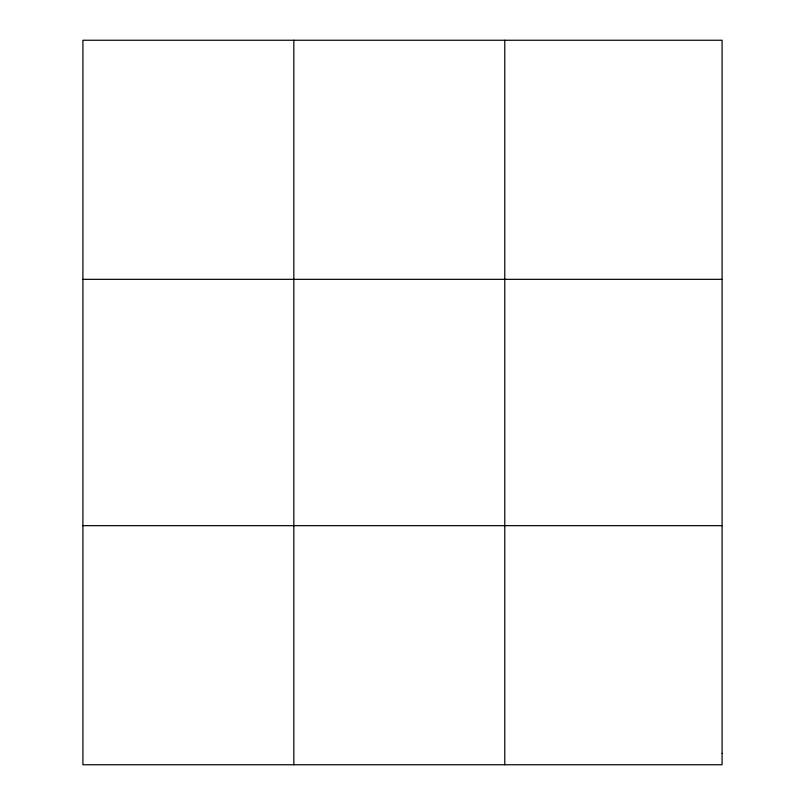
<?xml version="1.0" encoding="UTF-8"?>
<svg xmlns="http://www.w3.org/2000/svg" width="805" height="805" viewBox="0 0 805 805"><rect width="100%" height="100%" fill="white"/><g stroke="black" fill="none" stroke-linecap="round" stroke-linejoin="round"><path stroke-width="1.21" d="M293.835 40.25L293.835 764.75M504.775 40.25L504.775 764.75M82.905 279.335L722.095 279.335M82.905 525.665L722.095 525.665M722.095 753.369L722.095 764.75L82.905 764.75L82.905 40.25L722.095 40.25L722.095 753.369"/></g></svg>
